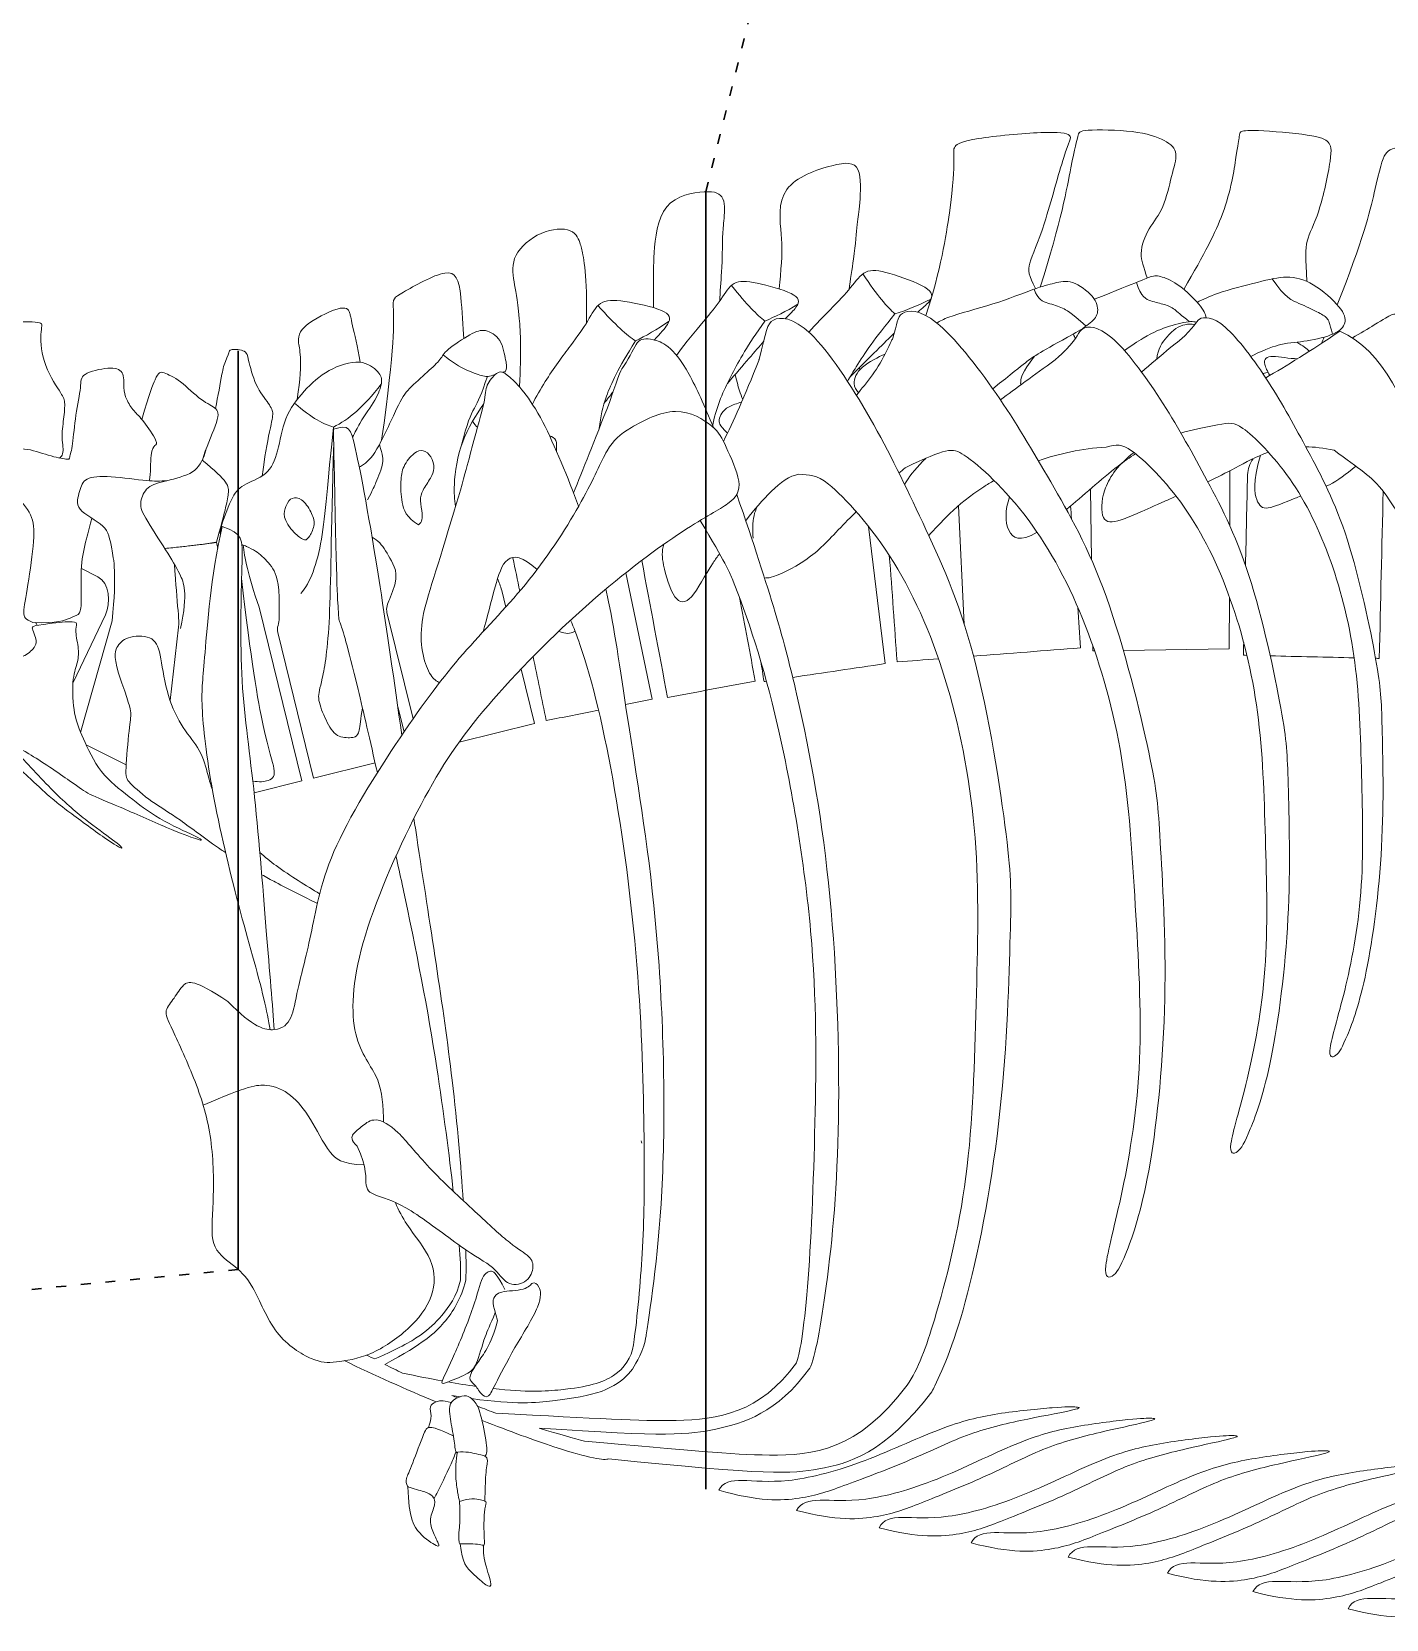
# Model space of a CAD drawing. Header units: millimetres. Extents: x 2173 to 13139, y -4919 to 6366.
# Drawn here: x 4133 to 5779, y 2070 to 4000 of the extents above; entities that cross this region are included whole.
import ezdxf

# ---------------------------------------------------------------- set-up
doc = ezdxf.new("R2010")
doc.units = ezdxf.units.MM
doc.linetypes.add('ACAD_ISO03W100', pattern=[30, 12, -18])

msp = doc.modelspace()

# ---------------------------------------------------------------- linework, layer by layer
at = {"color": 240, "linetype": 'ACAD_ISO03W100', "lineweight": 30, "true_color": 0xed1f24}
for p, q in [((4951.8, 3805.4), (5125.5, 4500)), ((4383.5, 2495.1), (3086.8, 2369.8))]:
    msp.add_line(p, q, dxfattribs=at)
at = {"color": 240, "lineweight": 30, "true_color": 0xed1f24}
for p, q in [((4951.8, 3805.4), (4951.8, 2227.8)), ((4383.5, 3612.1), (4383.5, 2495.1))]:
    msp.add_line(p, q, dxfattribs=at)
at = {"lineweight": 13}
for p, q in [((5258.7, 3423.6), (5265.8, 3279.4)), ((5169.7, 3231.6), (5149.5, 3398.3)), ((4886.5, 3188.5), (4854.4, 3342)), ((4230.3, 3283.5), (4192.1, 3147.9)), ((4461, 3089.1), (4408.9, 3300.2)), ((4311, 3276.1), (4300.9, 3186.6)), ((4198.8, 3133), (4247.5, 3108.6)), ((4402.8, 3074.7), (4461, 3089.1))]:
    msp.add_line(p, q, dxfattribs=at)
for points in [[(5588.5, 3466.1), (5588.3, 3399.4)], [(5420.5, 3357.7), (5419.2, 3444.1)], [(4193, 3347.1), (4213.1, 3337.1)], [(4703.8, 3320.5), (4708.7, 3300.4)], [(5588, 3312.6), (5587.8, 3249.7), (5459.1, 3247.7)], [(4222.3, 3291.1), (4182.8, 3208.7)], [(4596.1, 3164.6), (4564.3, 3293.6)], [(4549.9, 3111), (4475.1, 3092.5), (4431.5, 3269.5)], [(5424.1, 3247.2), (5422.2, 3247.2), (5422.1, 3253)], [(4727.3, 3225.1), (4743.7, 3158.8), (4651.9, 3136.2)], [(4577.4, 3179.4), (4585, 3148.5)]]:
    msp.add_lwpolyline(points, dxfattribs=at)
for points, knots in [([(5358.1, 3689.5), (5383.9, 3770.3), (5397.3, 3850.5), (5405.5, 3875.9), (5404.3, 3881), (5475.7, 3880.5), (5512.4, 3868), (5526.8, 3853.2), (5517.5, 3826.6), (5508.9, 3784.2), (5489.4, 3762), (5477, 3730.1), (5483.7, 3714.1), (5488.1, 3700.5)], [0.014367, 0.014367, 0.014367, 0.014367, 1, 2, 3, 4, 5, 6, 7, 8, 9, 10, 10.905759, 10.905759, 10.905759, 10.905759]), ([(5532.5, 3686.7), (5558, 3730.4), (5587.5, 3787.5), (5596.9, 3856.3), (5600.8, 3874.4), (5599.8, 3878.3), (5611.7, 3881.3), (5693.3, 3874.5), (5710.4, 3866.4), (5713.6, 3853.2), (5696.6, 3773.4), (5680.1, 3748.4), (5680.1, 3725.1), (5682.2, 3696.2)], [0.207819, 0.207819, 0.207819, 0.207819, 1, 2, 3, 4, 5, 6, 7, 8, 9, 10, 10.85855, 10.85855, 10.85855, 10.85855]), ([(5219.2, 3654.8), (5237.3, 3710.8), (5252, 3803.1), (5254.2, 3848), (5251, 3861), (5269.1, 3869.9), (5370.8, 3879.7), (5400.5, 3875.2), (5389.3, 3862.6), (5362.2, 3757.2), (5341.9, 3715.3), (5343.9, 3703.9), (5352.5, 3687.6)], [0.211125, 0.211125, 0.211125, 0.211125, 1, 2, 3, 4, 5, 6, 7, 8, 9, 9.921903, 9.921903, 9.921903, 9.921903]), ([(5719, 3667.9), (5750.4, 3746.6), (5768.9, 3825.5), (5776, 3855.8), (5793.5, 3860.6), (5860.4, 3860.6), (5872.3, 3847.1), (5866, 3820.2), (5845.3, 3731.7), (5832, 3675.3), (5842.1, 3650.9)], [0.224901, 0.224901, 0.224901, 0.224901, 1, 2, 3, 4, 5, 6, 7, 7.887834, 7.887834, 7.887834, 7.887834]), ([(5040.9, 3687.3), (5041.5, 3693.1), (5044.3, 3726.3), (5045.2, 3747.3), (5035.5, 3814.8), (5112.8, 3841.4), (5141.9, 3841.8), (5138.7, 3785.3), (5135.7, 3769.6), (5133.2, 3733.7), (5127.2, 3697.6), (5126, 3686.8)], [0.81875, 0.81875, 0.81875, 0.81875, 1, 2, 3, 4, 5, 6, 7, 8, 8.631017, 8.631017, 8.631017, 8.631017]), ([(4888, 3664.5), (4888.2, 3671), (4888.3, 3703.7), (4887.6, 3723.8), (4895.3, 3797.3), (4956.6, 3808.3), (4976.4, 3801.2), (4973.4, 3766.7), (4971.7, 3751.6), (4972, 3717.5), (4969, 3682.8), (4968.7, 3672.5)], [0.796587, 0.796587, 0.796587, 0.796587, 1, 2, 3, 4, 5, 6, 7, 8, 8.631017, 8.631017, 8.631017, 8.631017]), ([(4725.2, 3568.4), (4727.8, 3611.3), (4724.4, 3670.5), (4718.2, 3695.1), (4714.5, 3728.5), (4750.8, 3759.4), (4792.9, 3762.4), (4799.9, 3739.2), (4802.4, 3731.5), (4807.5, 3693.7), (4806.5, 3657), (4806.9, 3646.1)], [0.343243, 0.343243, 0.343243, 0.343243, 1, 2, 3, 4, 5, 6, 7, 8, 8.631017, 8.631017, 8.631017, 8.631017]), ([(4557.8, 3503.2), (4574.4, 3621), (4570.8, 3675.9), (4572.6, 3676.5), (4644.7, 3718.2), (4654.2, 3692.5), (4656.5, 3640.7), (4657.5, 3626.9)], [0.058108, 0.058108, 0.058108, 0.058108, 1, 2, 3, 4, 4.691385, 4.691385, 4.691385, 4.691385]), ([(5076.8, 3634.7), (5085.8, 3644.7), (5107.6, 3666.6), (5129.1, 3689), (5144.2, 3712.2), (5170.5, 3708.7), (5226.7, 3688.4), (5229, 3675.7), (5215.1, 3663.9), (5209.2, 3659)], [5.275648, 5.275648, 5.275648, 5.275648, 6, 7, 8, 9, 10, 11, 11.48796, 11.48796, 11.48796, 11.48796]), ([(4916.2, 3606.3), (4916.5, 3606.8), (4927.2, 3621.8), (4950.9, 3649.7), (4971.4, 3674.8), (4984, 3697.9), (5009.2, 3696.5), (5064, 3681.5), (5067.1, 3669.4), (5054.1, 3656.8), (5048.3, 3651)], [4.967681, 4.967681, 4.967681, 4.967681, 5, 6, 7, 8, 9, 10, 11, 11.527727, 11.527727, 11.527727, 11.527727]), ([(5398.3, 3632.3), (5406.5, 3636.9), (5422.1, 3647.1), (5430, 3658.4), (5425.2, 3678), (5395.8, 3699.3), (5375.7, 3694.3), (5353.8, 3688.9), (5302.8, 3668.1), (5249.1, 3654.9), (5236.2, 3648.2), (5232.6, 3645.7)], [0, 0, 0, 0, 0.883693, 1.883693, 2.883693, 3.883693, 4.883693, 5.883693, 6.883693, 7.883693, 8.388834, 8.388834, 8.388834, 8.388834]), ([(5350.7, 3687), (5354.9, 3673.8), (5368.4, 3669.8), (5385.3, 3664.2), (5394.4, 3659.5), (5413.7, 3642)], [0.08145, 0.08145, 0.08145, 0.08145, 1, 2, 2.911404, 2.911404, 2.911404, 2.911404]), ([(5423.8, 3674.7), (5479.6, 3696.7), (5493.7, 3703.9), (5504.5, 3703.2), (5527, 3693.2), (5553.3, 3667.4), (5559.5, 3656.2), (5559.7, 3652.3)], [0.050914, 0.050914, 0.050914, 0.050914, 1, 2, 3, 4, 4.977335, 4.977335, 4.977335, 4.977335]), ([(5475, 3695.2), (5480.6, 3677.1), (5493.7, 3671.7), (5509.6, 3668.5), (5520.3, 3664), (5528.4, 3655.9), (5539.5, 3647.4)], [0.117045, 0.117045, 0.117045, 0.117045, 1, 2, 3, 3.793112, 3.793112, 3.793112, 3.793112]), ([(5548.8, 3670.9), (5555.4, 3674.1), (5574.3, 3683.5), (5626.4, 3696.3), (5657.5, 3704), (5688.8, 3696.6), (5726.6, 3662.8), (5730.9, 3645.3), (5718.5, 3631.9), (5680.9, 3622.7), (5654.2, 3621.9), (5632.6, 3614.3), (5617.1, 3606.8)], [7.28368, 7.28368, 7.28368, 7.28368, 8, 9, 10, 11, 12, 13, 14, 15, 16, 16.771498, 16.771498, 16.771498, 16.771498]), ([(5640.1, 3699.4), (5655.3, 3676.2), (5674.8, 3669.3), (5695.5, 3658.8), (5707.8, 3652.2), (5709.6, 3646.5), (5713.1, 3632.1)], [0.103891, 0.103891, 0.103891, 0.103891, 1, 2, 3, 3.894583, 3.894583, 3.894583, 3.894583]), ([(4741, 3547.1), (4745.6, 3555.9), (4760, 3581.8), (4789.5, 3621), (4809.6, 3648.7), (4821.4, 3673.8), (4848.1, 3674), (4906.7, 3661.5), (4910.9, 3648.6), (4896.4, 3633.2), (4889, 3625.1)], [4.424077, 4.424077, 4.424077, 4.424077, 5, 6, 7, 8, 9, 10, 11, 11.616747, 11.616747, 11.616747, 11.616747]), ([(4455.3, 3552.9), (4462.6, 3603.9), (4452.3, 3625), (4463.6, 3645.4), (4515.5, 3670.2), (4520, 3655.6), (4520.1, 3652.4), (4528.5, 3616.9), (4531.8, 3598)], [0.033861, 0.033861, 0.033861, 0.033861, 1, 2, 3, 4, 5, 5.846853, 5.846853, 5.846853, 5.846853]), ([(5023.6, 3648.2), (5001.8, 3617.6), (4983.3, 3584.2), (4965.4, 3547), (4960.3, 3522.5), (4959.8, 3519.7)], [0, 0, 0, 0, 1, 2, 2.124378, 2.124378, 2.124378, 2.124378]), ([(4973.2, 3501.9), (4984.8, 3525.4), (4998.7, 3556.4), (5016.1, 3600.1), (5016.2, 3600.6), (5025.6, 3635.8), (5026.1, 3654.1), (5073.4, 3652.8), (5155.4, 3529.6), (5213.7, 3407), (5281.5, 3261), (5323.9, 2988.2), (5322.4, 2932.7), (5315.8, 2687.6), (5269.4, 2442.2), (5238.6, 2371), (5227.6, 2348.6), (5226.5, 2346.4)], [15.006233, 15.006233, 15.006233, 15.006233, 15.49665, 15.49665, 15.49665, 15.510303, 16.510303, 17.510303, 18.510303, 19.510303, 20.510303, 21.510303, 22.510303, 23.510303, 24.510303, 25.510303, 25.632179, 25.632179, 25.632179, 25.632179]), ([(5181.6, 3656.8), (5156.3, 3626.5), (5141.4, 3604), (5127.3, 3580.8), (5124, 3574.8)], [0, 0, 0, 0, 1, 1.336021, 1.336021, 1.336021, 1.336021]), ([(5134.7, 3557.9), (5147.2, 3573.2), (5161.8, 3591.1), (5171.7, 3612.4), (5178.8, 3626.8), (5184.4, 3644.8), (5183.4, 3661.1), (5225.5, 3663.6), (5307.9, 3560.4), (5369.2, 3456), (5440.6, 3331.4), (5499.3, 3092.3), (5502.2, 3042.9), (5515.3, 2824.6), (5493, 2603), (5461.9, 2510.1), (5448.1, 2484.2), (5430.2, 2483.2), (5458.3, 2581.7), (5485.1, 2744.9), (5473.5, 2940.1), (5462.7, 3120), (5417.1, 3282.3), (5347.5, 3414.3), (5258.4, 3496.8), (5244.5, 3493.6), (5194, 3469.8)], [7.805626, 7.805626, 7.805626, 7.805626, 8, 8, 8, 8.013654, 9.013654, 10.013654, 11.013654, 12.013654, 13.013654, 14.013654, 15.013654, 16.013654, 17.013654, 18.013654, 19.013654, 20.013654, 21.013654, 22.013654, 23.013654, 24.013654, 25.013654, 26.013654, 27.013654, 27.82322, 27.82322, 27.82322, 27.82322]), ([(5481.2, 3586.2), (5492.1, 3595.3), (5503.9, 3605.4), (5516.9, 3616.5), (5526.7, 3623.9), (5546.5, 3641), (5546.2, 3653.4), (5578.2, 3654.2), (5638.2, 3573.8), (5682.2, 3492.8), (5733.4, 3396.4), (5771.9, 3213.2), (5772.9, 3175.5), (5777.3, 3009.3), (5754.8, 2841.5), (5728.9, 2771.6), (5717.7, 2752.3), (5704.1, 2752), (5727.9, 2826.2), (5752.4, 2949.5), (5748.5, 3098.2), (5744.8, 3235.1), (5714.2, 3359.6), (5664.7, 3461.7), (5599, 3526.7), (5588.4, 3524.6), (5573.6, 3521.8)], [5.874031, 5.874031, 5.874031, 5.874031, 6, 6, 6, 6.013654, 7.013654, 8.013654, 9.013654, 10.013654, 11.013654, 12.013654, 13.013654, 14.013654, 15.013654, 16.013654, 17.013654, 18.013654, 19.013654, 20.013654, 21.013654, 22.013654, 23.013654, 24.013654, 25.013654, 25.82322, 25.82322, 25.82322, 25.82322]), ([(5850.8, 3618.8), (5852.7, 3620.8), (5860.1, 3629.3), (5863.7, 3635.4), (5852.2, 3652.5), (5793.4, 3656.1), (5786.6, 3657.7), (5772.3, 3648.4), (5746.8, 3633), (5737.4, 3627.7)], [2.779038, 2.779038, 2.779038, 2.779038, 3.081478, 4.081478, 5.081478, 6.081478, 7.081478, 8.081478, 8.707709, 8.707709, 8.707709, 8.707709]), ([(4027.3, 3302.8), (4040.5, 3335.6), (4037.2, 3377.4), (4031.9, 3417.7), (4016.8, 3459.5), (4002, 3485.3), (3982.1, 3503.2), (3977, 3524), (3970.9, 3533.5), (3996.5, 3539.8), (4032.8, 3540.4), (4050.9, 3536), (4063.3, 3529.8), (4065.4, 3530.3), (4081.1, 3560.5), (4086.6, 3595.9), (4102.7, 3643.4), (4101.8, 3647.2), (4148.5, 3647.7), (4142.9, 3641), (4144, 3598.8), (4169.3, 3558.2), (4173.7, 3552), (4171.6, 3528.9), (4168.1, 3505.5), (4172.3, 3488.6), (4168.2, 3483), (4166.4, 3481.6)], [0, 0, 0, 0, 1, 2, 3, 4, 5, 6, 7, 8, 9, 10, 11, 12, 13, 14, 15, 16, 17, 18, 19, 20, 21, 22, 23, 24, 24.411181, 24.411181, 24.411181, 24.411181]), ([(4530.7, 3470.4), (4531.6, 3471), (4539.3, 3476.2), (4549.6, 3483.1), (4579.4, 3550), (4589.1, 3565), (4614.7, 3587.1), (4631, 3602.4), (4633.6, 3611.8), (4668.5, 3634.2), (4682.9, 3639.3), (4704.1, 3627.4), (4708.7, 3597.8), (4710.7, 3591.9), (4707, 3584.8)], [8.867579, 8.867579, 8.867579, 8.867579, 9, 10, 11, 12, 13, 14, 15, 16, 17, 18, 19, 19.943893, 19.943893, 19.943893, 19.943893]), ([(5300.4, 3565.9), (5324.6, 3585), (5344.3, 3601.5), (5359.2, 3611.2), (5398.3, 3632.3)], [0.295903, 0.295903, 0.295903, 0.295903, 1, 2, 2, 2, 2]), ([(5309.7, 3552.4), (5328, 3565.8), (5349.8, 3581.7), (5376.2, 3600.8), (5389.4, 3613.2), (5404.2, 3628.2), (5403.8, 3642), (5439.7, 3643.1), (5507, 3553.2), (5556.4, 3462.9), (5613.9, 3355.1), (5657.5, 3150.4), (5658.7, 3108.3), (5664.1, 2922.4), (5639.4, 2734.6), (5610.6, 2656.4), (5598.2, 2634.8), (5582.9, 2634.4), (5609.4, 2717.4), (5636.4, 2855.4), (5631.6, 3021.7), (5627.1, 3174.8), (5592.6, 3314), (5536.8, 3428), (5463.3, 3500.5), (5451.3, 3498.1), (5438, 3495)], [5.753754, 5.753754, 5.753754, 5.753754, 6, 6, 6, 6.013654, 7.013654, 8.013654, 9.013654, 10.013654, 11.013654, 12.013654, 13.013654, 14.013654, 15.013654, 16.013654, 17.013654, 18.013654, 19.013654, 20.013654, 21.013654, 22.013654, 23.013654, 24.013654, 25.013654, 25.82322, 25.82322, 25.82322, 25.82322]), ([(5547.8, 3646.8), (5545.9, 3647.2), (5538.6, 3648.3), (5514.7, 3642.4), (5492.1, 3633.5), (5468.3, 3618.1), (5460.3, 3612.4)], [6.543793, 6.543793, 6.543793, 6.543793, 7, 8, 9, 9.515073, 9.515073, 9.515073, 9.515073]), ([(5499.6, 3601.7), (5500.8, 3614.2), (5514.8, 3634.9), (5530.5, 3644.6), (5541.9, 3644.6), (5545.8, 3644)], [0.323271, 0.323271, 0.323271, 0.323271, 1, 2, 2.549369, 2.549369, 2.549369, 2.549369]), ([(5715.2, 3491), (5746.2, 3467.4), (5773.3, 3454.4), (5830.4, 3345.9), (5850.4, 3214.7), (5836.7, 3020.3), (5804.2, 2856.5), (5801.4, 2817), (5824.6, 2864.5), (5881.3, 3054.6), (5871.6, 3282.7), (5834.7, 3474.7), (5775.4, 3613.4), (5722, 3635.9), (5686.5, 3611.8), (5657.2, 3593.6), (5632.1, 3579)], [0, 0, 0, 0, 1, 2, 3, 4, 5, 6, 7, 8, 9, 10, 11, 11, 11, 11.460054, 11.460054, 11.460054, 11.460054]), ([(4365.6, 3592.7), (4373, 3611.4), (4372.7, 3612.7), (4377.1, 3613.8), (4385.3, 3613.5), (4393.5, 3610.9), (4394.9, 3605.4), (4404, 3568.4), (4422.3, 3546.2), (4427.2, 3535.9), (4422.1, 3519.1), (4414, 3472.1), (4412.7, 3459.8)], [0, 0, 0, 0, 1, 2, 3, 4, 5, 6, 7, 8, 9, 9.872469, 9.872469, 9.872469, 9.872469]), ([(4961, 3518.6), (4950.4, 3544.8), (4917.9, 3616.7), (4883.8, 3627.7), (4867.4, 3626.8), (4860.2, 3603.8), (4847, 3586.9), (4834.7, 3549.1), (4816.2, 3502.3), (4802, 3466.5), (4791, 3439.1)], [5.331385, 5.331385, 5.331385, 5.331385, 5.783036, 6.783036, 7.783036, 8.783036, 9.006942, 9.006942, 9.006942, 9.256468, 9.256468, 9.256468, 9.256468]), ([(4866.2, 3623.9), (4845.2, 3590.3), (4828.7, 3555.8), (4823.8, 3532.1), (4822.2, 3517.5)], [0, 0, 0, 0, 1, 1.897393, 1.897393, 1.897393, 1.897393]), ([(4275.4, 3454), (4275.5, 3454.3), (4277.2, 3461.8), (4276.6, 3490.5), (4282.5, 3497.7), (4287.3, 3498.9), (4267.4, 3529), (4256.8, 3537.9), (4246.9, 3553.3), (4243.9, 3565.7), (4245.4, 3588.2), (4228.7, 3593.2), (4190.6, 3583.8), (4193.7, 3571.1), (4185.4, 3534.1), (4182.5, 3495), (4178, 3480.8), (4178.4, 3479.2), (4153.6, 3483.9), (4123.5, 3495.6), (4096.5, 3489), (4089.2, 3481.8), (4084.7, 3463.2), (4111.7, 3438.2), (4134.5, 3412.8), (4136.6, 3386.4), (4127.7, 3322.9), (4120.9, 3289.9), (4124.9, 3285.6), (4133.9, 3281.8)], [9.952025, 9.952025, 9.952025, 9.952025, 10, 11, 12, 13, 14, 15, 16, 17, 18, 19, 20, 21, 22, 23, 24, 25, 26, 27, 28, 29, 30, 31, 32, 33, 34, 35, 36, 36, 36, 36]), ([(4355.9, 3541.7), (4358.9, 3556.9), (4362.7, 3577.9), (4365.1, 3590.1), (4365.6, 3592.7)], [9.170454, 9.170454, 9.170454, 9.170454, 10, 10.27858, 10.27858, 10.27858, 10.27858]), ([(4361.9, 3388.5), (4361, 3390.4), (4362.1, 3397.9), (4375.6, 3434.6), (4387.1, 3449.5), (4419.9, 3459.7), (4432.6, 3488.1), (4438.4, 3531.1), (4462.9, 3563.8), (4491.8, 3590.1), (4533.8, 3603.2), (4556.1, 3585.6), (4559.4, 3574.7), (4551.4, 3552.4), (4535, 3531.2), (4525.4, 3512.8), (4522.6, 3506.9)], [4.450613, 4.450613, 4.450613, 4.450613, 5, 6, 7, 8, 9, 10, 11, 12, 13, 14, 15, 16, 17, 17.454291, 17.454291, 17.454291, 17.454291]), ([(4632.6, 3607.2), (4653.3, 3589.5), (4685.4, 3579.6), (4687.3, 3580.5), (4696, 3583.2)], [0.120565, 0.120565, 0.120565, 0.120565, 1, 1.598152, 1.598152, 1.598152, 1.598152]), ([(5169.6, 3607.9), (5161.5, 3604.4), (5137.2, 3592.6), (5129.5, 3572.3), (5134.3, 3564.3), (5137.3, 3561)], [11.935015, 11.935015, 11.935015, 11.935015, 12.883693, 13.883693, 14.647091, 14.647091, 14.647091, 14.647091]), ([(5351.1, 3605.4), (5335.5, 3584.7), (5334.2, 3577.2), (5334.3, 3571.9), (5334.4, 3570.4)], [0.236023, 0.236023, 0.236023, 0.236023, 1, 1.27307, 1.27307, 1.27307, 1.27307]), ([(5670.6, 3602.4), (5661, 3602.3), (5636.4, 3608), (5627.5, 3600.4), (5634.1, 3586.9), (5637.1, 3582)], [11.102895, 11.102895, 11.102895, 11.102895, 12.081478, 13.081478, 13.641115, 13.641115, 13.641115, 13.641115]), ([(4266.4, 3528.6), (4276.2, 3560.8), (4285.4, 3586.4), (4291, 3586.8), (4312.7, 3577), (4339.4, 3549.7), (4359.5, 3542.5), (4360.6, 3529), (4344, 3493.4), (4340, 3479.1)], [0.369958, 0.369958, 0.369958, 0.369958, 1, 2, 3, 4, 5, 6, 6.830945, 6.830945, 6.830945, 6.830945]), ([(4797.2, 3422.9), (4784.2, 3457.3), (4750, 3543.2), (4707.8, 3587.8), (4698.4, 3587), (4683.5, 3570.2), (4684.8, 3554), (4670.5, 3508.1), (4658.8, 3458.8), (4638.7, 3393.5), (4620.4, 3331.4), (4597.7, 3275.2), (4612.9, 3218.8), (4624.5, 3209.8), (4628.4, 3208.6)], [5.181049, 5.181049, 5.181049, 5.181049, 6.055876, 7.055876, 8.055876, 9.055876, 10.055876, 11.055876, 11.692665, 11.692665, 11.692665, 12.692665, 13.692665, 14.155327, 14.155327, 14.155327, 14.155327]), ([(4686.3, 3580.7), (4679.4, 3559.5), (4669.7, 3541.1), (4661.8, 3525.1), (4654.6, 3496.2)], [0.168994, 0.168994, 0.168994, 0.168994, 1, 1.898712, 1.898712, 1.898712, 1.898712]), ([(4560.2, 2674.2), (4560.2, 2676.1), (4559, 2700.7), (4556.6, 2730), (4517.5, 2774.8), (4525.6, 2890.2), (4608.4, 3074.5), (4675.5, 3174.2), (4812.3, 3313), (4935.2, 3403.1), (4984.7, 3426.3), (4998, 3448.8), (4973.9, 3500.3), (4965.7, 3518.3), (4917.3, 3548.7), (4854.6, 3516.6), (4832.2, 3497.3), (4807.9, 3436.4), (4738.9, 3328.9), (4659.5, 3250.4), (4591.3, 3161.4), (4488.9, 3000.2), (4473.7, 2903.7), (4453.6, 2829.7), (4449.8, 2799.1), (4432, 2782), (4401.7, 2789.1), (4371.1, 2820.7)], [19.916202, 19.916202, 19.916202, 19.916202, 20, 21, 22, 23, 24, 25, 26, 27, 28, 29, 30, 31, 32, 33, 34, 35, 36, 37, 38, 39, 40, 41, 42, 43, 44, 44, 44, 44]), ([(4681.7, 3547.3), (4672.1, 3533.2), (4653.1, 3503.5), (4644.8, 3452.1), (4646.3, 3431.3), (4647.6, 3422.7)], [21.009429, 21.009429, 21.009429, 21.009429, 22, 23, 23.648055, 23.648055, 23.648055, 23.648055]), ([(4978, 3511.9), (4967.5, 3522.1), (4967.4, 3529.3), (4972.8, 3542.6), (4989.5, 3547.8), (4995.1, 3549.6)], [0.375303, 0.375303, 0.375303, 0.375303, 1, 2, 2.488119, 2.488119, 2.488119, 2.488119]), ([(4499.4, 3516.9), (4518.6, 3521.7), (4521.6, 3518.5), (4549.5, 3375.6), (4573, 3210.2), (4582.4, 3144.6)], [0, 0, 0, 0, 1, 2, 2.615217, 2.615217, 2.615217, 2.615217]), ([(4552.6, 3099.1), (4543.8, 3138.1), (4517.9, 3249.3), (4505.6, 3287.6), (4506, 3282.1), (4502.2, 3344.8), (4499.4, 3516.9)], [9.529323, 9.529323, 9.529323, 9.529323, 10, 11, 12, 13, 13, 13, 13]), ([(4313.6, 3274.2), (4322.7, 3318.7), (4312.3, 3342.2), (4298.2, 3366), (4266.6, 3414.2), (4263.3, 3427.5), (4271.8, 3447.8), (4294.2, 3453.3), (4332.6, 3462.8), (4340.3, 3478.4), (4344.5, 3492.1), (4345.1, 3494.2)], [0, 0, 0, 0, 1, 2, 3, 4, 5, 6, 7, 8, 8.161525, 8.161525, 8.161525, 8.161525]), ([(4499.7, 3500.2), (4496.2, 3384.6), (4496.1, 3271), (4484.9, 3205.4), (4478.7, 3191.3), (4488.2, 3166.2), (4501.2, 3141.6), (4520, 3141.6), (4530.7, 3141.6), (4532.1, 3164), (4534.4, 3177.9)], [0.013624, 0.013624, 0.013624, 0.013624, 1, 2, 3, 4, 5, 6, 7, 7.57841, 7.57841, 7.57841, 7.57841]), ([(4555.1, 3498), (4559.1, 3484.6), (4560.5, 3475.1), (4551.7, 3453.6), (4547.5, 3443.9), (4540.8, 3430.7)], [0.269108, 0.269108, 0.269108, 0.269108, 1, 2, 2.586563, 2.586563, 2.586563, 2.586563]), ([(4761.9, 3508.5), (4765.4, 3507.8), (4770.6, 3504.5), (4770.7, 3495.6), (4770.1, 3490.5)], [3.193708, 3.193708, 3.193708, 3.193708, 4, 4.803035, 4.803035, 4.803035, 4.803035]), ([(4339.9, 3479.1), (4371.7, 3452.7), (4373.6, 3443.3), (4366.9, 3413.7), (4357.1, 3379.3)], [0.069136, 0.069136, 0.069136, 0.069136, 1, 1.93029, 1.93029, 1.93029, 1.93029]), ([(5193.2, 3449.5), (5198.3, 3458.3), (5206.4, 3468.8), (5217.8, 3480.1), (5219.2, 3481.4)], [4.5386934, 4.5386934, 4.5386934, 4.5386934, 5, 5.0617402, 5.0617402, 5.0617402, 5.0617402]), ([(5473.9, 3486.8), (5466.8, 3482.3), (5439.8, 3462.8), (5409.7, 3435.7), (5390, 3418.9)], [0.7854291, 0.7854291, 0.7854291, 0.7854291, 1, 1.6188214, 1.6188214, 1.6188214, 1.6188214]), ([(5472, 3488.3), (5471.2, 3487.7), (5450.7, 3471.7), (5432.2, 3442), (5431.5, 3403), (5451.4, 3402.6), (5488.2, 3419.7), (5518.4, 3433.1), (5523.2, 3435.2)], [12.963269, 12.963269, 12.963269, 12.963269, 13, 14, 15, 16, 17, 17.182583, 17.182583, 17.182583, 17.182583]), ([(5561.6, 3452.8), (5572.7, 3458), (5597, 3470.1), (5620.6, 3483.6), (5635.4, 3488.6)], [17.6306861, 17.6306861, 17.6306861, 17.6306861, 18, 18.4223315, 18.4223315, 18.4223315, 18.4223315]), ([(5616.7, 3480.8), (5612.9, 3474.7), (5610.2, 3468.3), (5610, 3461.2), (5609.2, 3424.5), (5608.3, 3387.8), (5607.5, 3351.1)], [50.932495, 50.932495, 50.932495, 50.932495, 72.257296, 72.257296, 72.257296, 72.758998, 72.758998, 72.758998, 72.758998]), ([(5674.7, 3435.3), (5672.4, 3434.4), (5656.2, 3428.5), (5631.3, 3416.4), (5620.5, 3426.8), (5616, 3451.2), (5625.7, 3484.9)], [2.833861, 2.833861, 2.833861, 2.833861, 3, 4, 5, 5.990586, 5.990586, 5.990586, 5.990586]), ([(4230.3, 3283.5), (4236.1, 3341.4), (4228.5, 3375.5), (4225.4, 3400), (4183.2, 3418.3), (4191.5, 3442.3), (4195.8, 3458.3), (4225.3, 3460.6), (4273.5, 3453.2), (4287.9, 3453.5), (4298, 3454.2)], [0, 0, 0, 0, 1, 2, 3, 4, 5, 6, 7, 7.760065, 7.760065, 7.760065, 7.760065]), ([(5196.4, 2354.2), (5210, 2373.8), (5233.4, 2440.5), (5274.4, 2601.5), (5280.3, 2820.7), (5285.7, 3022.6), (5250.4, 3208.3), (5185.5, 3362.5), (5094, 3463.3), (5078.1, 3461.1), (5064.6, 3461.8), (5042.9, 3458.5), (5018.7, 3428.3), (5000.5, 3405.9), (5000.2, 3405.5)], [0, 0, 0, 0, 0.687083, 1.687083, 2.687083, 3.687083, 4.687083, 5.687083, 6.687083, 7.49665, 7.49665, 7.49665, 8.49665, 8.513592, 8.513592, 8.513592, 8.513592]), ([(5741.6, 3471.6), (5729, 3461.4), (5719.2, 3453.8), (5706.8, 3447.8), (5705.5, 3447.2)], [1.1468399, 1.1468399, 1.1468399, 1.1468399, 2, 2.1034934, 2.1034934, 2.1034934, 2.1034934]), ([(5078, 2374.9), (5084.5, 2386.7), (5101.4, 2482.8), (5117.3, 2660.8), (5108, 2957.7), (5068.1, 3184.3), (5031.1, 3315.9), (4989.4, 3437.3)], [0, 0, 0, 0, 0.783036, 1.783036, 2.783036, 3.783036, 4.597125, 4.597125, 4.597125, 4.597125]), ([(5302.1, 3454.3), (5297.7, 3451.8), (5258.3, 3428), (5235.8, 3401.3), (5222.6, 3387.5)], [0.89026, 0.89026, 0.89026, 0.89026, 1, 1.9194, 1.9194, 1.9194, 1.9194]), ([(5765.5, 3238.1), (5767, 3238.1), (5768.5, 3238), (5770.1, 3238), (5771.6, 3305.7), (5773.2, 3373.5), (5774.8, 3441.2)], [74.229861, 74.229861, 74.229861, 74.229861, 74.257296, 74.257296, 74.257296, 75.241532, 75.241532, 75.241532, 75.241532]), ([(5009.2, 3384.2), (5008.9, 3389), (5008.3, 3405.3), (5010.9, 3415.7), (5014, 3422.3)], [4.7285985, 4.7285985, 4.7285985, 4.7285985, 5, 5.6741999, 5.6741999, 5.6741999, 5.6741999]), ([(5354.3, 3391.4), (5333.2, 3378.6), (5315.2, 3390), (5315.2, 3418.5), (5320.8, 3434.4), (5320.8, 3434.4)], [2.051236, 2.051236, 2.051236, 2.051236, 3, 4, 4.002074, 4.002074, 4.002074, 4.002074]), ([(4133.9, 3281.8), (4163.8, 3280.1), (4182.3, 3288.9), (4192, 3291.3), (4193.2, 3306.1), (4191.8, 3353.3), (4198, 3378.6), (4203.5, 3400.6), (4205.7, 3408.4)], [0, 0, 0, 0, 1, 2, 3, 4, 5, 5.712723, 5.712723, 5.712723, 5.712723]), ([(4422.4, 2786.5), (4420.4, 2797.5), (4412, 2840.2), (4384.5, 2931.4), (4348.8, 3081.4), (4336.9, 3191.9), (4342.3, 3221.9), (4349.8, 3335.5), (4364.1, 3398.3)], [6.57104, 6.57104, 6.57104, 6.57104, 7, 8, 9, 10, 11, 12, 12, 12, 12]), ([(4364.1, 3398.3), (4389.3, 3388.8), (4389, 3380.7), (4383.8, 3211.2), (4403, 3091.6), (4417.6, 2905.9), (4425.3, 2814.3), (4427.4, 2786.6)], [0, 0, 0, 0, 1, 2, 3, 4, 4.880387, 4.880387, 4.880387, 4.880387]), ([(4944.9, 3405.8), (4976.4, 3352.6), (4998.5, 3300.6), (5040.8, 3173.3), (5087, 2898.3), (5085.6, 2671.9), (5076.6, 2455.3), (5065.5, 2388.6), (5061.8, 2381.7)], [18.938798, 18.938798, 18.938798, 18.938798, 19.13272, 20.13272, 21.13272, 22.13272, 23.13272, 24.117649, 24.117649, 24.117649, 24.117649]), ([(5134.5, 3416.4), (5129.9, 3411.9), (5106.8, 3388.7), (5083.4, 3360.7), (5038.7, 3337.7), (5026.8, 3335.6), (5024.4, 3336)], [0.776751, 0.776751, 0.776751, 0.776751, 1, 2, 3, 3.34486, 3.34486, 3.34486, 3.34486]), ([(4567.2, 3309.7), (4580, 3337.6), (4569.3, 3357.6), (4558, 3377.4), (4549.6, 3383.6), (4546.2, 3385.4)], [0, 0, 0, 0, 1, 2, 2.564367, 2.564367, 2.564367, 2.564367]), ([(4681, 3270.3), (4686, 3287.3), (4698.3, 3337.3), (4711.6, 3377.9), (4746.7, 3346)], [16.076627, 16.076627, 16.076627, 16.076627, 16.692665, 17.654166, 17.654166, 17.654166, 17.654166]), ([(4433.4, 3287), (4434.1, 3327.2), (4428.1, 3346.3), (4412.8, 3363), (4401, 3371.2), (4390, 3375.7), (4388.1, 3376.4)], [0, 0, 0, 0, 1, 2, 3, 3.20133, 3.20133, 3.20133, 3.20133]), ([(4725.6, 3319.7), (4722.9, 3333.2), (4720.1, 3346.7), (4717.3, 3360.2), (4717.3, 3360.4), (4717.3, 3360.6), (4717.2, 3360.8)], [39.0021724, 39.0021724, 39.0021724, 39.0021724, 39.2068812, 39.2068812, 39.2068812, 39.8023326, 39.8023326, 39.8023326, 39.8023326]), ([(4968.4, 3365.4), (4965.7, 3361.7), (4952.4, 3342.6), (4933.6, 3304.5), (4913.3, 3304.5), (4899.2, 3351.2), (4898, 3368.1), (4900.7, 3376.8)], [9.259384, 9.259384, 9.259384, 9.259384, 9.49665, 10.49665, 11.49665, 12.49665, 13.236244, 13.236244, 13.236244, 13.236244]), ([(5174.7, 3363.1), (5178.1, 3320), (5181.1, 3276.9), (5184.1, 3233.7), (5200.9, 3235), (5217.7, 3236.3), (5234.5, 3237.5)], [30.1231504, 30.1231504, 30.1231504, 30.1231504, 30.7357398, 30.7357398, 30.7357398, 30.9616505, 30.9616505, 30.9616505, 30.9616505]), ([(4306, 3352.4), (4306.2, 3348.7), (4307.9, 3327.6), (4309.8, 3303.4), (4310.8, 3291.2)], [10.772312, 10.772312, 10.772312, 10.772312, 11, 12, 12, 12, 12]), ([(4873.9, 3357.2), (4884.3, 3301.6), (4894.8, 3246.1), (4905.2, 3190.5), (4940.7, 3197.1), (4976.3, 3203.7), (5011.8, 3210.4), (5005.5, 3244.2), (4999.1, 3278), (4992.8, 3311.9)], [35.404204, 35.404204, 35.404204, 35.404204, 36.16567, 36.16567, 36.16567, 37.16567, 37.16567, 37.16567, 37.644666, 37.644666, 37.644666, 37.644666]), ([(4387.7, 3335.2), (4398.8, 3235.8), (4415.8, 3136.9), (4430.5, 3100.1), (4425, 3088.7), (4408.7, 3087.5), (4401.2, 3088.8)], [0.025292, 0.025292, 0.025292, 0.025292, 1, 2, 3, 3.689182, 3.689182, 3.689182, 3.689182]), ([(4876.6, 2402.3), (4878.7, 2411.3), (4884.4, 2449.7), (4905.4, 2584.5), (4897.9, 2913.9), (4855, 3168.6), (4840.7, 3275.7), (4831.4, 3317.3), (4830.2, 3322.3)], [0, 0, 0, 0, 0.055876, 1.055876, 2.055876, 3.055876, 4.055876, 4.196771, 4.196771, 4.196771, 4.196771]), ([(4085.8, 3209.5), (4095, 3225.1), (4097.9, 3232.5), (4097.6, 3233.9), (4121.2, 3238.4), (4135.8, 3249.6), (4138.7, 3257.8), (4137.6, 3262.1), (4133.3, 3273.7), (4132.5, 3276.7), (4141.2, 3278.8), (4182.4, 3283.9), (4189, 3280.7), (4184.6, 3272.5), (4190.6, 3248.2), (4188.4, 3231.9), (4181.2, 3213.3), (4183.5, 3167.5), (4193.6, 3144.2), (4214.8, 3097.4), (4251.6, 3069.8), (4284.9, 3042.6), (4338.2, 3019.2), (4338.8, 3017), (4337.1, 3016.6), (4301.7, 3029.6), (4234.6, 3060), (4200.2, 3073.1), (4187.2, 3083.7), (4125.5, 3125.7), (4108.6, 3133.1), (4101.5, 3137.1)], [0, 0, 0, 0, 1, 2, 3, 4, 5, 6, 7, 8, 9, 10, 11, 12, 13, 14, 15, 16, 17, 18, 19, 20, 21, 22, 23, 24, 25, 26, 27, 28, 28.85049, 28.85049, 28.85049, 28.85049]), ([(4787.3, 3284.4), (4791.1, 3275.7), (4810.4, 3227.1), (4843.1, 3087.1), (4873.3, 2848.3), (4877.7, 2626.4), (4876.5, 2529.1), (4868.9, 2439.5), (4863.8, 2403.2)], [18.69182, 18.69182, 18.69182, 18.69182, 18.944303, 19.944303, 20.944303, 21.944303, 22.944303, 23.753006, 23.753006, 23.753006, 23.753006]), ([(5277, 3240.8), (5320.4, 3244.1), (5363.7, 3247.4), (5407, 3250.7), (5405.9, 3267.3), (5404.7, 3283.8), (5403.6, 3300.3)], [31.1524809, 31.1524809, 31.1524809, 31.1524809, 31.7357398, 31.7357398, 31.7357398, 31.9995954, 31.9995954, 31.9995954, 31.9995954]), ([(4238.1, 3219.9), (4231.8, 3243), (4236, 3253.5), (4249.8, 3266.3), (4283, 3265.3), (4289.3, 3242.2), (4296.8, 3191.2), (4316.4, 3151), (4338.3, 3127.7), (4346.3, 3098.3), (4350.2, 3083.8), (4352.2, 3078)], [0, 0, 0, 0, 1, 2, 3, 4, 5, 6, 7, 8, 8.642365, 8.642365, 8.642365, 8.642365]), ([(4773.2, 3271.1), (4773.8, 3270.9), (4780.3, 3267.9), (4786.6, 3267.2), (4792.9, 3271)], [12.9375042, 12.9375042, 12.9375042, 12.9375042, 13.0069423, 13.7696745, 13.7696745, 13.7696745, 13.7696745]), ([(4101.5, 3137.1), (4105.5, 3132.9), (4122.5, 3115.4), (4164.2, 3069.7), (4202.6, 3037.6), (4238.5, 3012.5), (4246, 3004.2), (4228.2, 3014.2), (4167.6, 3058.9), (4161.4, 3064.2), (4143.5, 3079.4), (4092.3, 3128.1), (4068.7, 3146.3), (4051, 3162.2), (3986.1, 3231.1), (3976.3, 3239.8), (3965.6, 3254.2)], [12.651506, 12.651506, 12.651506, 12.651506, 13, 14, 15, 16, 17, 18, 19, 20, 21, 22, 23, 24, 25, 26, 26, 26, 26]), ([(5605.3, 3257.3), (5605.2, 3252.1), (5605.1, 3247), (5604.9, 3241.8), (5606.4, 3241.8), (5607.8, 3241.8), (5609.2, 3241.7)], [73.18678817, 73.18678817, 73.18678817, 73.18678817, 73.25729573, 73.25729573, 73.25729573, 73.28326136, 73.28326136, 73.28326136, 73.28326136]), ([(4821.4, 3175.2), (4800.2, 3170.9), (4779, 3166.6), (4757.8, 3162.3), (4752.5, 3188.2), (4747.2, 3214.2), (4741.9, 3240.2)], [37.7130711, 37.7130711, 37.7130711, 37.7130711, 38.2068812, 38.2068812, 38.2068812, 38.6006839, 38.6006839, 38.6006839, 38.6006839]), ([(5025.4, 3210.2), (5024.4, 3210.1), (5023.4, 3209.9), (5022.5, 3209.8), (5021.2, 3218), (5019.9, 3226.1), (5018.6, 3234.3)], [37.8781896, 37.8781896, 37.8781896, 37.8781896, 37.8979116, 37.8979116, 37.8979116, 38.0135221, 38.0135221, 38.0135221, 38.0135221]), ([(4368.2, 3001.8), (4366.4, 3003), (4345.4, 3017.2), (4310, 3044.7), (4278.6, 3062.7), (4248, 3089), (4246.1, 3096.1), (4251.3, 3157.6), (4254.3, 3170.7), (4250.6, 3184.3), (4238.1, 3219.9)], [16.910027, 16.910027, 16.910027, 16.910027, 17, 18, 19, 20, 21, 22, 23, 24, 24, 24, 24]), ([(4597.1, 3043.5), (4598.2, 3035.9), (4615.2, 2921.4), (4642.7, 2756.1), (4654.2, 2619.9), (4656.9, 2578.8)], [2.928924, 2.928924, 2.928924, 2.928924, 3, 4, 4.600874, 4.600874, 4.600874, 4.600874]), ([(4409.8, 3001.8), (4415.9, 2996.5), (4438.5, 2978.4), (4466.7, 2961.4), (4482.5, 2951.9)], [10.686705, 10.686705, 10.686705, 10.686705, 11, 11.756881, 11.756881, 11.756881, 11.756881]), ([(4644.9, 2590), (4639.9, 2633.3), (4623.5, 2762.4), (4598.6, 2889.9), (4577.8, 2986.2), (4575.2, 2997.8)], [7.272974, 7.272974, 7.272974, 7.272974, 8, 9, 9.13501, 9.13501, 9.13501, 9.13501]), ([(4479.7, 2940.1), (4464.2, 2947.7), (4439.2, 2960.1), (4417.5, 2972), (4412.1, 2975)], [15.3487174, 15.3487174, 15.3487174, 15.3487174, 16, 16.2286688, 16.2286688, 16.2286688, 16.2286688]), ([(4371.1, 2820.7), (4329.7, 2848.8), (4315.6, 2842.2), (4306.5, 2824.6), (4292.6, 2809.9), (4300, 2794.1), (4333.3, 2722.8), (4353.3, 2655.7), (4354.2, 2571.5), (4348.1, 2521.6), (4376.8, 2501.3), (4401.1, 2480.5), (4426.7, 2412.3), (4477.1, 2381.7), (4498.9, 2381.3), (4544.1, 2388.7), (4592.4, 2421.5), (4623.2, 2461.4), (4622.8, 2507.5), (4591.9, 2542.2), (4578.5, 2566.7), (4574.5, 2576.5)], [0, 0, 0, 0, 1, 2, 3, 4, 5, 6, 7, 8, 9, 10, 11, 12, 13, 14, 15, 16, 17, 18, 18.539485, 18.539485, 18.539485, 18.539485]), ([(4341, 2694.6), (4394.6, 2718.7), (4421.2, 2721.2), (4447.9, 2709.4), (4471.7, 2680.2), (4490.3, 2640.3), (4508.9, 2622.9), (4536.3, 2622.3)], [0.115566, 0.115566, 0.115566, 0.115566, 1, 2, 3, 4, 4.628783, 4.628783, 4.628783, 4.628783]), ([(4660, 2519), (4660.1, 2516.7), (4660.4, 2505.9), (4660.5, 2497.6), (4660.2, 2481.9)], [4.94846, 4.94846, 4.94846, 4.94846, 5, 5.2001323, 5.2001323, 5.2001323, 5.2001323]), ([(4707.7, 2470.8), (4697.4, 2489.5), (4692.3, 2495.2), (4679.6, 2489.5), (4672, 2453.4), (4644.4, 2386.4), (4629.2, 2356.3), (4631.4, 2355.2), (4664, 2368.6), (4672.9, 2376.2), (4681.9, 2410.8), (4689.4, 2427.3), (4695.9, 2442.5)], [0, 0, 0, 0, 1, 2, 3, 4, 5, 6, 7, 8, 9, 9.678353, 9.678353, 9.678353, 9.678353]), ([(4549.5, 2386.3), (4582.7, 2400.7), (4609.1, 2416.9), (4629.8, 2435.8), (4649.2, 2462.6), (4653.7, 2481.9)], [0.087059, 0.087059, 0.087059, 0.087059, 1, 2, 3, 3, 3, 3]), ([(4561.8, 2379.5), (4609.5, 2405.6), (4636.6, 2430.3), (4654.2, 2459), (4660.2, 2481.9)], [0.063041, 0.063041, 0.063041, 0.063041, 1, 2, 2, 2, 2]), ([(4667.1, 2338), (4722, 2330.4), (4775.7, 2336.3), (4829.2, 2344.3), (4860.9, 2368.1), (4868.8, 2383.4), (4876.6, 2402.3)], [0.214699, 0.214699, 0.214699, 0.214699, 1, 2, 3, 4, 4, 4, 4]), ([(4693.3, 2350.1), (4733.8, 2345.6), (4797.6, 2349.2), (4844.6, 2362.4), (4861.3, 2387.8), (4863.8, 2403.2)], [0.431, 0.431, 0.431, 0.431, 1, 2, 3, 3, 3, 3]), ([(4696.7, 2320.2), (4824.9, 2313.8), (4917.9, 2306.6), (5017.5, 2319.6), (5061.8, 2381.7)], [0.074429, 0.074429, 0.074429, 0.074429, 1, 2, 2, 2, 2]), ([(5078, 2374.9), (5038.4, 2320.4), (4958.4, 2296.5), (4905.3, 2291.4), (4749.1, 2302.1)], [0, 0, 0, 0, 1, 1.960832, 1.960832, 1.960832, 1.960832]), ([(4642.4, 2333.3), (4631, 2336.4), (4622.6, 2334.1), (4615.2, 2328.9), (4619, 2317.1), (4616.3, 2307.3), (4614.9, 2303.7), (4614.6, 2302.8)], [0.192853, 0.192853, 0.192853, 0.192853, 1, 2, 3, 4, 4.389908, 4.389908, 4.389908, 4.389908]), ([(4652.2, 2339.6), (4639.9, 2336.5), (4639.8, 2319), (4645.1, 2294.7), (4647, 2275.8), (4648.8, 2272), (4649.6, 2271.3)], [0, 0, 0, 0, 1, 2, 3, 3.476416, 3.476416, 3.476416, 3.476416]), ([(4683.4, 2268), (4685.7, 2270.1), (4686.4, 2281.5), (4677.5, 2323.4), (4672, 2334.4), (4661, 2344), (4652.2, 2339.6)], [6.135159, 6.135159, 6.135159, 6.135159, 7, 8, 9, 10, 10, 10, 10]), ([(4804.5, 2286.1), (4934.9, 2275), (5031.8, 2264.2), (5136.4, 2274.2), (5196.4, 2354.2)], [0.087342, 0.087342, 0.087342, 0.087342, 1, 2, 2, 2, 2]), ([(5226.5, 2346.4), (5168.3, 2270.3), (5083.8, 2248.3), (5028, 2244.8), (4834, 2264.7)], [0, 0, 0, 0, 1, 1.947893, 1.947893, 1.947893, 1.947893]), ([(4644.9, 2292.8), (4626.8, 2301.6), (4614.7, 2303.8), (4610.9, 2301.9), (4593.9, 2254.2), (4586.7, 2240), (4587.8, 2233.9), (4589.7, 2230.9), (4589.9, 2230.6)], [0.102452, 0.102452, 0.102452, 0.102452, 1, 2, 3, 4, 5, 5.136089, 5.136089, 5.136089, 5.136089]), ([(4679.8, 2311.4), (4713.8, 2298.1), (4802.8, 2265.8), (4828.4, 2262.8), (4834, 2264.7)], [0.643125, 0.643125, 0.643125, 0.643125, 1, 1.694087, 1.694087, 1.694087, 1.694087]), ([(4621.4, 2216.4), (4622.3, 2217.7), (4626.1, 2225.3), (4639.5, 2251.7), (4646.6, 2269.1), (4648.2, 2273.7)], [7.641626, 7.641626, 7.641626, 7.641626, 8, 9, 9.409944, 9.409944, 9.409944, 9.409944]), ([(4652.6, 2212.9), (4652.6, 2212.9), (4651.8, 2215.3), (4650.2, 2224), (4647.4, 2240.5), (4648, 2263.3), (4649.9, 2272.9)], [10.964515, 10.964515, 10.964515, 10.964515, 11, 12, 13, 14, 14, 14, 14]), ([(4649.9, 2272.9), (4659.8, 2274.1), (4676.1, 2269.9), (4681.5, 2269.1), (4687.9, 2265.9), (4684.3, 2251.6), (4683.3, 2220.8), (4683.3, 2214.7), (4683.3, 2213.2)], [0, 0, 0, 0, 1, 2, 3, 4, 5, 5.751383, 5.751383, 5.751383, 5.751383]), ([(4653.3, 2160.8), (4652.7, 2161.5), (4651, 2164.8), (4652.1, 2178.6), (4653.4, 2190.9), (4652.3, 2212.8)], [8.573909, 8.573909, 8.573909, 8.573909, 9, 10, 11, 11, 11, 11]), ([(4652.3, 2212.8), (4664.2, 2217.4), (4681.2, 2214.7), (4686.3, 2212.1), (4682, 2203.8), (4682.1, 2169.5), (4683.1, 2161.7), (4681.9, 2159.2), (4681.6, 2158.8)], [0, 0, 0, 0, 1, 2, 3, 4, 5, 5.215002, 5.215002, 5.215002, 5.215002])]:
    msp.add_open_spline(points, degree=3, knots=knots, dxfattribs=at)
for points, degree in [([(4982.9, 3691.5), (5002, 3667.3), (5013.9, 3655.6), (5023.6, 3648.2)], 3), ([(5142.5, 3705.6), (5160.5, 3678.6), (5172.1, 3665.3), (5181.6, 3656.8)], 3), ([(5063.5, 3668.5), (5049.1, 3659.8), (5035.7, 3653.3), (5023.6, 3648.2)], 3), ([(5225.1, 3674.8), (5209.3, 3666.9), (5194.8, 3661.1), (5181.6, 3656.8)], 3), ([(4820.7, 3667), (4842.3, 3642.7), (4855.6, 3631.1), (4866.2, 3623.9)], 3), ([(4907, 3647.9), (4892.4, 3637.8), (4878.7, 3630.1), (4866.2, 3623.9)], 3), ([(5180.8, 3633.7), (5168.7, 3622), (5153.5, 3606.4), (5127.5, 3580.9)], 3), ([(5400.9, 3626.9), (5400.1, 3628.6), (5399.2, 3630.3), (5398, 3632.1)], 3), ([(5022.1, 3623.5), (5011.9, 3611.9), (4999, 3596.4), (4977.9, 3572.3)], 3), ([(5669.7, 3622.5), (5677.4, 3618.2), (5682.2, 3614.6), (5685, 3611.5)], 3), ([(5699.8, 3621), (5700.8, 3623.6), (5701.9, 3626.1), (5702.9, 3628.6)], 3), ([(5699.8, 3621), (5700.8, 3623.6), (5701.9, 3626.1), (5702.9, 3628.6)], 3), ([(5138.5, 3591.7), (5138.6, 3590.7), (5138.7, 3589.8), (5138.9, 3588.9)], 3), ([(5617.1, 3606.8), (5616.1, 3606.1), (5615, 3605.5), (5614, 3604.9)], 3), ([(4557.3, 3571.4), (4535.6, 3543), (4517.9, 3528.8), (4499.2, 3519.1)], 3), ([(4704.7, 3585.9), (4705.7, 3586.2), (4706.8, 3586.5), (4708, 3586.8)], 3), ([(4987.5, 3583.3), (4991, 3567.6), (4994, 3558.6), (4996.6, 3552.9)], 3), ([(5634.9, 3585.7), (5630.4, 3584.9), (5629.6, 3584.4), (5628.8, 3583.9)], 3), ([(4839, 3562), (4835.5, 3557.6), (4831.9, 3552.9), (4828, 3548)], 3), ([(4452, 3548.3), (4472.7, 3529.8), (4488.6, 3522.6), (4499.2, 3519.1)], 3), ([(4499.2, 3519.1), (4492, 3450.8), (4487.8, 3375.7), (4471.1, 3329.5), (4459.7, 3317)], 3), ([(4668.4, 3526.6), (4670.3, 3523), (4672.2, 3520.6), (4674.2, 3519)], 3), ([(5573.6, 3521.8), (5556.5, 3519), (5541.9, 3515.7), (5529, 3511.9)], 3), ([(5438, 3495), (5408.5, 3493), (5380.8, 3486.9), (5355.9, 3478.4)], 3), ([(5680.6, 3495.4), (5690.9, 3495.1), (5702.3, 3493.8), (5715.2, 3491)], 3), ([(4602.7, 3400.4), (4587.8, 3408.9), (4581.1, 3428), (4580.9, 3454.3), (4582.8, 3471.2), (4598, 3489.7), (4608.2, 3492.2), (4618.8, 3484.2), (4622.7, 3468.4), (4618.2, 3458), (4606.9, 3441.8), (4603.8, 3430.8), (4608.1, 3413.4), (4607, 3404.2), (4602.7, 3400.4)], 3), ([(5194, 3469.8), (5191.5, 3467.7), (5188.9, 3465.5), (5186.4, 3463.4)], 3), ([(4453, 3389.6), (4436.2, 3405.8), (4441.7, 3426.7), (4448.3, 3433.8), (4460.5, 3433.7), (4473, 3415.9), (4477.7, 3400.8), (4470, 3385.5), (4465.2, 3379.9), (4457.6, 3385.4), (4453, 3389.6)], 3), ([(5396.1, 3407.8), (5395.7, 3412.9), (5395.4, 3418.1), (5395, 3423.2)], 3), ([(4294.2, 3371.6), (4344.9, 3376.7), (4357.1, 3379.3)], 2), ([(4357.1, 3379.3), (4357.6, 3376.7), (4358.1, 3374.1), (4358.6, 3371.7)], 3), ([(4389.6, 3375.8), (4390.6, 3361.6), (4395.7, 3339), (4408.9, 3300.2)], 3), ([(4213.1, 3337.1), (4227.1, 3330.1), (4229.1, 3305.2), (4222.3, 3291.1)], 3), ([(4698.7, 3335.2), (4700.4, 3330.8), (4702.1, 3326), (4703.8, 3320.5)], 3), ([(4567.2, 3309.7), (4565, 3304.7), (4563, 3298.9), (4564.3, 3293.6)], 3), ([(4137.1, 3281.6), (4138.2, 3280.7), (4138.9, 3279.6), (4139.2, 3278.1)], 3), ([(4310.8, 3291.2), (4311.2, 3286.2), (4311.5, 3281.1), (4311, 3276.1)], 3), ([(4433.4, 3287), (4433.3, 3281.1), (4430.1, 3275.2), (4431.5, 3269.5)], 3), ([(5169.7, 3231.6), (5132.2, 3226), (5094.8, 3220.5), (5057.3, 3214.9)], 3), ([(5637.5, 3241.1), (5671.5, 3240.3), (5705.5, 3239.5), (5739.6, 3238.7)], 3), ([(4886.5, 3188.5), (4875.7, 3186.3), (4864.9, 3184.1), (4854.1, 3181.9)], 3), ([(4528, 2644.8), (4520.3, 2652.4), (4521.4, 2659.9), (4534.4, 2669.1), (4548.7, 2681.3), (4576.7, 2666.4), (4611.3, 2620.8), (4674.6, 2562.5), (4716.7, 2523), (4739.3, 2511.5), (4743.9, 2496.8), (4734, 2477.4), (4708.7, 2474.7), (4696.6, 2498.1), (4659.5, 2516.9), (4588, 2574), (4550.3, 2584.7), (4535.1, 2592.4), (4540.8, 2618.4), (4528, 2644.8)], 3), ([(4874, 2648.5), (4873.7, 2649.5), (4873.4, 2650.4), (4873.1, 2651.4)], 3), ([(4653.7, 2481.9), (4654.1, 2496.5), (4653.5, 2508.9), (4652, 2524.5)], 3), ([(4698.8, 2433), (4691.6, 2455.1), (4694, 2459.8), (4698.7, 2469.1), (4734.9, 2469.2), (4740.9, 2481.1), (4749.8, 2476.6), (4753.8, 2454.7), (4718, 2398.9), (4693.3, 2350.1), (4687.2, 2338.1), (4678.7, 2342.4), (4670.4, 2357), (4662.2, 2361.1), (4671.3, 2379.2), (4690.7, 2402.6), (4698.8, 2433)], 3), ([(4512.1, 2384.3), (4549.2, 2366.4), (4587.6, 2349.3), (4624, 2334)], 3), ([(4549.5, 2386.3), (4547, 2387), (4543.3, 2388.9), (4539.5, 2390.9)], 3), ([(4583.2, 2369), (4576.2, 2372.4), (4569.1, 2375.9), (4561.8, 2379.5)], 3), ([(4583.2, 2369), (4600.9, 2365.3), (4616.9, 2362.1), (4631.5, 2359.5)], 3), ([(4638.2, 2358.3), (4650.7, 2356.1), (4662, 2354.3), (4672.4, 2352.8)], 3), ([(4649.8, 2338.9), (4647.7, 2339.8), (4645.5, 2340.7), (4643.3, 2341.7)], 3), ([(4643.3, 2341.7), (4646.7, 2341.1), (4650, 2340.6), (4653.2, 2340.1)], 3), ([(4696.7, 2320.2), (4689.6, 2322.8), (4682.2, 2325.7), (4674.4, 2328.8)], 3), ([(4967.4, 2226.8), (4972.7, 2236.5), (4992.2, 2240.8), (5045.7, 2233.6), (5136.6, 2255.9), (5242.6, 2306.2), (5303.8, 2320.6), (5381.9, 2328.1), (5405, 2328.2), (5409.4, 2325.8), (5343.8, 2313.8), (5272.4, 2297.8), (5203.7, 2263.5), (5116.1, 2230.9), (5071.7, 2214.8), (5015.5, 2212.7), (4967.4, 2226.8)], 3), ([(4804.5, 2286.1), (4791.3, 2290.2), (4774.3, 2294.2), (4749.1, 2302.1)], 3), ([(5062, 2202), (5067, 2211.9), (5086.4, 2216.7), (5140.1, 2210.8), (5230.3, 2235.5), (5335, 2288.5), (5395.9, 2304.4), (5473.8, 2313.9), (5496.8, 2314.5), (5501.3, 2312.3), (5436, 2298.6), (5365.1, 2280.8), (5297.3, 2244.7), (5210.5, 2210), (5166.6, 2192.8), (5110.4, 2189.2), (5062, 2202)], 3), ([(5162.2, 2181), (5167.2, 2190.9), (5186.6, 2195.7), (5240.3, 2189.8), (5330.5, 2214.5), (5435.2, 2267.4), (5496.1, 2283.4), (5574, 2292.8), (5597, 2293.5), (5601.5, 2291.2), (5536.2, 2277.6), (5465.3, 2259.7), (5397.5, 2223.7), (5310.7, 2188.9), (5266.8, 2171.7), (5210.6, 2168.2), (5162.2, 2181)], 3), ([(5274, 2162.6), (5279.1, 2172.5), (5298.5, 2177.2), (5352.2, 2171.4), (5442.4, 2196), (5547.1, 2249), (5608, 2264.9), (5685.9, 2274.4), (5708.9, 2275.1), (5713.4, 2272.8), (5648.1, 2259.2), (5577.2, 2241.3), (5509.4, 2205.3), (5422.6, 2170.5), (5378.7, 2153.3), (5322.5, 2149.7), (5274, 2162.6)], 3), ([(5392.1, 2145.4), (5397.1, 2155.3), (5416.6, 2160.1), (5470.2, 2154.2), (5560.5, 2178.8), (5665.2, 2231.8), (5726, 2247.7), (5803.9, 2257.2), (5827, 2257.9), (5831.4, 2255.6), (5766.1, 2242), (5695.2, 2224.1), (5627.4, 2188.1), (5540.6, 2153.3), (5496.7, 2136.1), (5440.5, 2132.5), (5392.1, 2145.4)], 3), ([(4589.6, 2230.7), (4601.3, 2227.1), (4611.1, 2224.9), (4620.3, 2220.2), (4624.2, 2210.2), (4614.8, 2191.5), (4620.3, 2174.3), (4627.8, 2160.5), (4628.2, 2156.2), (4602.8, 2172.2), (4591, 2192.5), (4589.6, 2230.7)], 3), ([(5512.6, 2125.7), (5517.6, 2135.6), (5537.1, 2140.4), (5590.7, 2134.5), (5681, 2159.2), (5785.7, 2212.2), (5846.5, 2228.1), (5924.4, 2237.5), (5947.5, 2238.2), (5951.9, 2235.9), (5886.6, 2222.3), (5815.7, 2204.4), (5747.9, 2168.4), (5661.1, 2133.6), (5617.2, 2116.4), (5561, 2112.9), (5512.6, 2125.7)], 3), ([(5616.6, 2103.3), (5621.6, 2113.2), (5641.1, 2118), (5694.8, 2112.1), (5785, 2136.8), (5889.7, 2189.8), (5950.5, 2205.7), (6028.5, 2215.1), (6051.5, 2215.8), (6056, 2213.5), (5990.6, 2199.9), (5919.7, 2182), (5851.9, 2146), (5765.2, 2111.3), (5721.2, 2094.1), (5665, 2090.5), (5616.6, 2103.3)], 3), ([(5732.1, 2082.6), (5737.2, 2092.5), (5756.6, 2097.2), (5810.3, 2091.4), (5900.5, 2116), (6005.2, 2169), (6066, 2184.9), (6144, 2194.4), (6167, 2195.1), (6171.5, 2192.8), (6106.2, 2179.2), (6035.2, 2161.3), (5967.5, 2125.3), (5880.7, 2090.5), (5836.8, 2073.3), (5780.5, 2069.7), (5732.1, 2082.6)], 3), ([(4653.3, 2161.5), (4665.3, 2161.7), (4683, 2160.6), (4681.3, 2157.3), (4681.3, 2148.4), (4685, 2132.7), (4689, 2120.1), (4691.6, 2109.6), (4686.5, 2108.8), (4668, 2125.8), (4655.4, 2138.1), (4653.3, 2161.5)], 3)]:
    msp.add_open_spline(points, degree=degree, dxfattribs=at)

doc.saveas('drawing.dxf')
